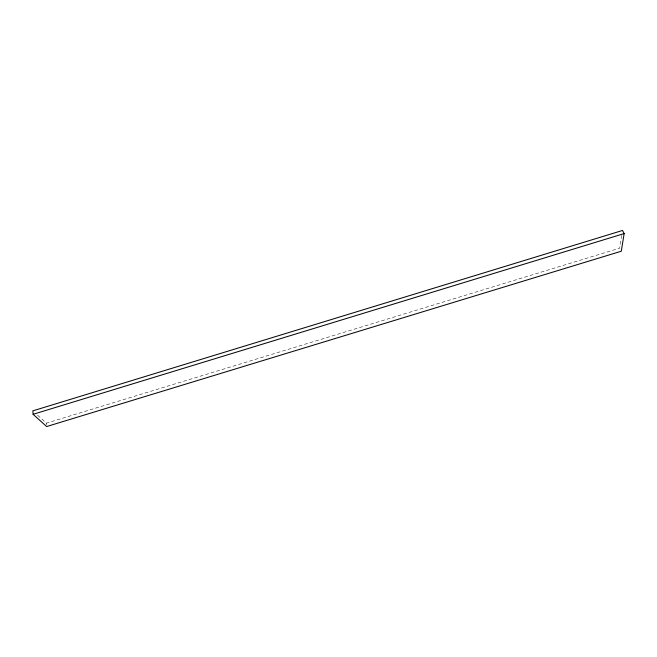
<?xml version="1.0" encoding="UTF-8"?>
<svg xmlns="http://www.w3.org/2000/svg" width="657" height="657" viewBox="0 0 657 657"><rect width="100%" height="100%" fill="white"/><g stroke="black" fill="none" stroke-linecap="round" stroke-linejoin="round"><path stroke-width="0.49" stroke-dasharray="3.29 2.46" d="M621.744 235.378L619.699 248.165L46.384 423.165L37.359 414.961M46.384 423.165L46.516 424.849"/><path stroke-width="0.99" d="M624.15 233.572L621.276 251.229L46.655 426.541L33.105 414.304L32.85 410.855L622.524 230.459L624.15 233.572L33.105 414.304"/></g></svg>
